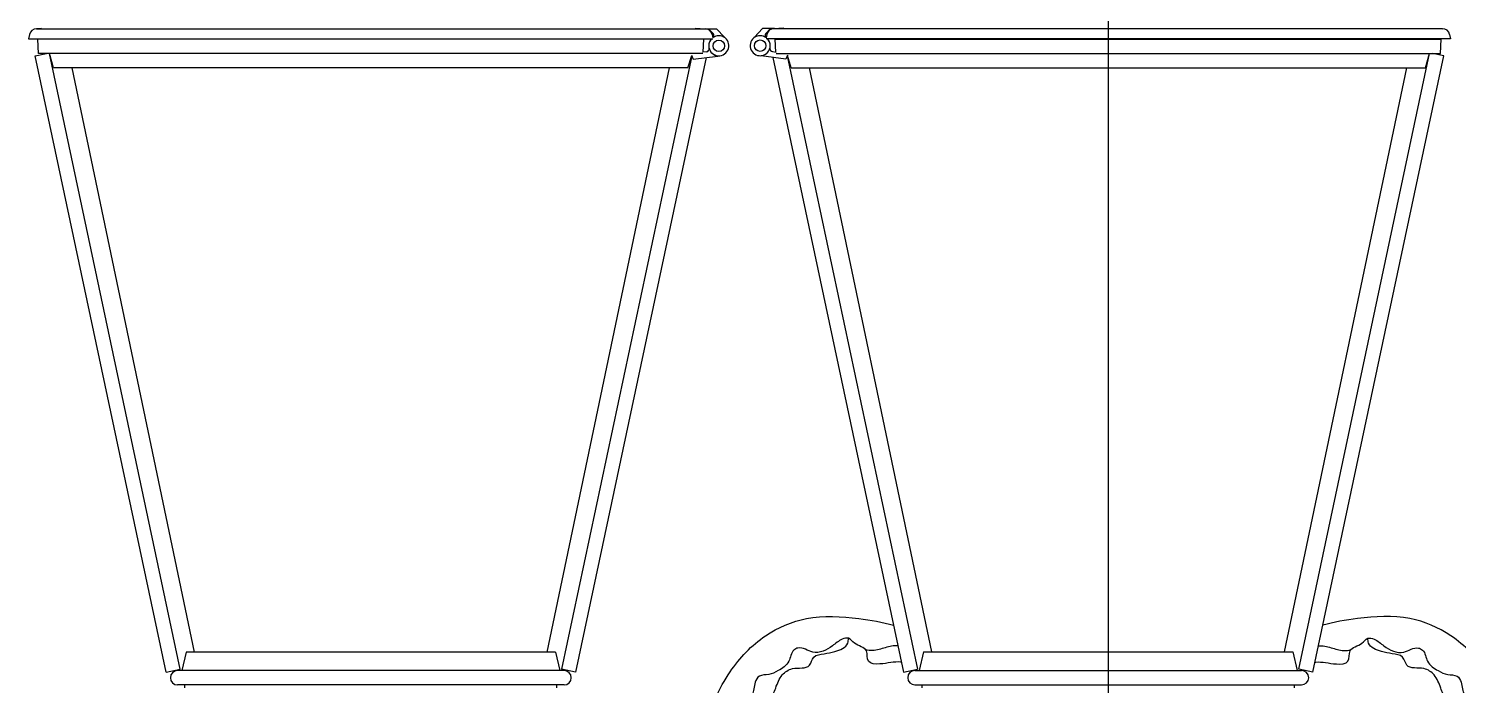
# Model space of a CAD drawing. Header units: millimetres. Extents: x 0 to 13338, y 0 to 11580.
# Drawn here: x 7423 to 8422, y 4152 to 4610 of the extents above; entities that cross this region are included whole.
import ezdxf

# ---------------------------------------------------------------- set-up
doc = ezdxf.new("R2010")
doc.units = ezdxf.units.MM
doc.linetypes.add('CENTER', pattern=[50.8, 31.75, -6.35, 6.35, -6.35])
doc.layers.add('axes', color=40, linetype='CENTER')
doc.layers.add('dwgmodels.com', color=250, linetype='Continuous')

# ---------------------------------------------------------------- blocks, each defined once
blk = doc.blocks.new('Public Light 9_side_dwgmodels.com')
at = {"color": 0}
for p, q in [((-753.41, 3895.31), (-754.01, 3892.33)), ((-745.09, 3899.49), (-748.51, 3899.33)), ((-748.51, 3899.33), (-281.51, 3899.33)), ((-748.51, 3899.33), (-281.51, 3899.33)), ((-288.43, 3899.65), (-281.51, 3899.33)), ((-282.03, 3899.36), (-273.57, 3899.36)), ((-279.07, 3899.36), (-275.95, 3896.05)), ((-279.07, 3899.36), (-275.95, 3896.05)), ((-276.6, 3895.31), (-276.15, 3893.05)), ((-268.01, 3893.46), (-273.57, 3899.36)), ((-268.01, 3893.46), (-273.57, 3899.36)), ((-247.03, 3893.52), (-241.47, 3899.41)), ((-247.03, 3893.52), (-241.47, 3899.41)), ((-233.01, 3899.41), (-241.47, 3899.41)), ((-235.97, 3899.41), (-239.09, 3896.11)), ((-235.97, 3899.41), (-239.09, 3896.11)), ((-238.44, 3895.37), (-238.89, 3893.11)), ((-226.61, 3899.71), (-233.53, 3899.39)), ((233.47, 3899.39), (-233.53, 3899.39)), ((233.47, 3899.39), (-233.53, 3899.39)), ((230.05, 3899.55), (233.47, 3899.39)), ((238.37, 3895.37), (238.97, 3892.39)), ((-754.01, 3892.33), (-276.13, 3892.33)), ((-754.01, 3892.33), (-276.13, 3892.33)), ((-282.51, 3892.06), (-747.51, 3892.06)), ((-282.51, 3892.06), (-747.51, 3892.06)), ((-747.01, 3882.06), (-747.51, 3892.06)), ((-737.01, 3892.06), (-737.01, 3892.33)), ((-731.01, 3892.06), (-731.01, 3892.33)), ((-282.96, 3882.98), (-282.51, 3892.06)), ((-278.68, 3885.49), (-278.72, 3885.49)), ((-278.68, 3885.49), (-278.72, 3885.49)), ((-275.96, 3893.24), (-275.94, 3893.21)), ((-275.96, 3893.24), (-275.94, 3893.21)), ((-268.22, 3893.36), (-268.01, 3893.46)), ((-268.22, 3893.36), (-268.01, 3893.46)), ((-246.82, 3893.42), (-247.03, 3893.52)), ((-246.82, 3893.42), (-247.03, 3893.52)), ((-239.08, 3893.29), (-239.11, 3893.26)), ((-239.08, 3893.29), (-239.11, 3893.26)), ((238.97, 3892.39), (-238.92, 3892.39)), ((238.97, 3892.39), (-238.92, 3892.39)), ((-236.36, 3885.55), (-236.32, 3885.54)), ((-236.36, 3885.55), (-236.32, 3885.54)), ((-232.53, 3892.11), (232.47, 3892.11)), ((-232.53, 3892.11), (232.47, 3892.11)), ((-232.08, 3883.03), (-232.53, 3892.11)), ((215.97, 3892.11), (215.97, 3892.39)), ((221.97, 3892.11), (221.97, 3892.39)), ((231.97, 3882.11), (232.47, 3892.11)), ((-749.38, 3880.4), (-741.6, 3882.06)), ((-749.38, 3880.4), (-741.6, 3882.06)), ((-657.9, 3450.02), (-749.38, 3880.4)), ((-283.13, 3882.06), (-747.01, 3882.06)), ((-283.13, 3882.06), (-747.01, 3882.06)), ((-736.51, 3872.06), (-739.51, 3882.06)), ((-648.12, 3452.1), (-739.51, 3882.06)), ((-290.85, 3880.47), (-381.9, 3452.1)), ((-280.89, 3879.21), (-372.12, 3450.02)), ((-293.51, 3872.06), (-290.93, 3880.67)), ((-291, 3880.85), (-289.89, 3878.03)), ((-291, 3880.85), (-289.89, 3878.03)), ((-289.96, 3882.06), (-290.66, 3881.97)), ((-289.96, 3882.06), (-290.66, 3881.97)), ((-290.53, 3881.98), (-290.51, 3882.06)), ((-290.51, 3882.06), (-290.52, 3881.98)), ((-289.89, 3878.03), (-272.7, 3880.29)), ((-289.89, 3878.03), (-272.7, 3880.29)), ((-280.49, 3883.3), (-283.08, 3882.96)), ((-280.49, 3883.3), (-283.08, 3882.96)), ((-272.7, 3880.29), (-272.8, 3880.5)), ((-272.7, 3880.29), (-272.8, 3880.5)), ((-242.34, 3880.34), (-242.24, 3880.55)), ((-242.34, 3880.34), (-242.24, 3880.55)), ((-225.15, 3878.09), (-242.34, 3880.34)), ((-225.15, 3878.09), (-242.34, 3880.34)), ((-234.55, 3883.36), (-231.96, 3883.02)), ((-234.55, 3883.36), (-231.96, 3883.02)), ((-234.15, 3879.27), (-142.92, 3450.07)), ((-231.91, 3882.11), (231.97, 3882.11)), ((-231.91, 3882.11), (231.97, 3882.11)), ((-224.05, 3880.9), (-225.15, 3878.09)), ((-224.05, 3880.9), (-225.15, 3878.09)), ((-225.08, 3882.11), (-224.38, 3882.02)), ((-225.08, 3882.11), (-224.38, 3882.02)), ((-224.51, 3882.04), (-224.53, 3882.11)), ((-224.53, 3882.11), (-224.52, 3882.04)), ((-224.2, 3880.52), (-133.14, 3452.15)), ((-221.53, 3872.11), (-224.12, 3880.72)), ((133.08, 3452.15), (224.47, 3882.11)), ((142.86, 3450.07), (234.34, 3880.46)), ((221.47, 3872.11), (224.47, 3882.11)), ((234.34, 3880.46), (226.55, 3882.11)), ((234.34, 3880.46), (226.55, 3882.11)), ((-293.51, 3872.06), (-736.51, 3872.06)), ((-293.51, 3872.06), (-736.51, 3872.06)), ((-638.09, 3464.06), (-723.6, 3872.06)), ((-391.92, 3464.06), (-306.41, 3872.06)), ((-221.53, 3872.11), (221.47, 3872.11)), ((-221.53, 3872.11), (221.47, 3872.11)), ((-123.12, 3464.11), (-208.63, 3872.11)), ((123.05, 3464.11), (208.56, 3872.11)), ((-644.01, 3464.06), (-647.01, 3451.06)), ((-386.01, 3464.06), (-644.01, 3464.06)), ((-386.01, 3464.06), (-644.01, 3464.06)), ((-386.01, 3464.06), (-383.01, 3451.06)), ((-129.03, 3464.11), (-132.03, 3451.11)), ((-129.03, 3464.11), (128.97, 3464.11)), ((-129.03, 3464.11), (128.97, 3464.11)), ((128.97, 3464.11), (131.97, 3451.11)), ((-657.9, 3450.02), (-648.12, 3452.1)), ((-657.9, 3450.02), (-648.12, 3452.1)), ((-380.01, 3451.06), (-650.01, 3451.06)), ((-380.01, 3451.06), (-650.01, 3451.06)), ((-372.12, 3450.02), (-381.9, 3452.1)), ((-372.12, 3450.02), (-381.9, 3452.1)), ((-142.92, 3450.07), (-133.14, 3452.15)), ((-142.92, 3450.07), (-133.14, 3452.15)), ((-135.03, 3451.11), (134.97, 3451.11)), ((-135.03, 3451.11), (134.97, 3451.11)), ((142.86, 3450.07), (133.08, 3452.15)), ((142.86, 3450.07), (133.08, 3452.15)), ((-380.01, 3441.06), (-650.01, 3441.06)), ((-380.01, 3441.06), (-650.01, 3441.06)), ((-645.01, 3439.06), (-645.01, 3441.06)), ((-385.01, 3439.06), (-385.01, 3441.06)), ((-135.03, 3441.11), (134.97, 3441.11)), ((-135.03, 3441.11), (134.97, 3441.11)), ((-130.03, 3439.11), (-130.03, 3441.11)), ((129.97, 3439.11), (129.97, 3441.11))]:
    blk.add_line(p, q, dxfattribs=at)
for centre in [(-271.96, 3887.45), (-271.96, 3887.45), (-243.08, 3887.5), (-243.08, 3887.5)]:
    blk.add_circle(centre, 4, dxfattribs=at)
for centre, radius, start, end in [((-748.51, 3894.33), 5, 90, 168.69007), ((-281.51, 3894.33), 5, 11.30993, 90), ((-271.96, 3887.45), 7, 180, 127.8454), ((-271.96, 3887.45), 7, 180, 127.8454), ((-277.49, 3894.65), 2.08, 317.28942, 42.41484), ((-277.49, 3894.65), 2.08, 317.28942, 42.41484), ((-271.96, 3887.45), 7, 57.69026, 124.61656), ((-271.96, 3887.45), 7, 57.69026, 124.61656), ((-243.08, 3887.5), 7, 52.1546, 0), ((-243.08, 3887.5), 7, 52.1546, 0), ((-243.08, 3887.5), 7, 55.38344, 122.30974), ((-243.08, 3887.5), 7, 55.38344, 122.30974), ((-237.55, 3894.7), 2.08, 137.58516, 222.71058), ((-237.55, 3894.7), 2.08, 137.58516, 222.71058), ((-233.53, 3894.39), 5, 90, 168.69007), ((233.47, 3894.39), 5, 11.30993, 90), ((-280.8, 3885.36), 2.08, 278.39402, 3.51943), ((-280.8, 3885.36), 2.08, 278.39402, 3.51943), ((-271.96, 3887.45), 7, 135.73892, 180), ((-271.96, 3887.45), 7, 135.73892, 180), ((-271.96, 3887.45), 7, 196.19229, 263.1186), ((-271.96, 3887.45), 7, 196.19229, 263.1186), ((-243.08, 3887.5), 7, 276.8814, 343.80771), ((-243.08, 3887.5), 7, 276.8814, 343.80771), ((-243.08, 3887.5), 7, 0, 44.26108), ((-243.08, 3887.5), 7, 0, 44.26108), ((-234.25, 3885.41), 2.08, 176.48057, 261.60598), ((-234.25, 3885.41), 2.08, 176.48057, 261.60598), ((-650.01, 3446.06), 5, 90, 270), ((-380.01, 3446.06), 5, 270, 90), ((-135.03, 3446.11), 5, 90, 270), ((134.97, 3446.11), 5, 270, 90)]:
    blk.add_arc(centre, radius, start, end, dxfattribs=at)
for points, knots in [([(-144.39, 3456.98), (-144.59, 3457.01), (-149.36, 3457.56), (-156.35, 3455.3), (-169.32, 3455.73), (-167.1, 3467.26), (-176.76, 3468.26), (-180.68, 3474.54), (-187.42, 3472.86), (-193.63, 3466.81), (-205.41, 3461.04), (-214.22, 3468.37), (-221.61, 3464.76), (-221.95, 3456.29), (-229.7, 3451.3), (-236.66, 3447.76), (-243.79, 3448.42), (-247.62, 3441.98), (-246.96, 3432.37), (-256.8, 3432.33), (-262.73, 3426.44), (-263.28, 3418.32), (-261.19, 3407.36), (-270.04, 3405.2), (-276.32, 3401.74), (-277.75, 3393.46), (-271.94, 3387.28), (-273.77, 3377.36), (-282.37, 3373.99), (-282.34, 3362.65), (-276.4, 3352.48), (-280.59, 3340.15), (-285.99, 3331.92), (-292.27, 3332.33), (-294.64, 3327.51), (-296.28, 3321.96), (-301.12, 3316.43), (-306.24, 3314.45), (-312.23, 3314.73), (-317.12, 3309.5), (-321.35, 3301.8), (-331.71, 3299.97), (-341.34, 3304.44), (-345.01, 3313.34), (-343.59, 3320.71), (-341.13, 3323.34), (-339.72, 3324.85), (-337.97, 3323.28), (-336.89, 3320.82), (-333.01, 3318.65), (-324.57, 3318.77), (-313.3, 3330.94), (-302.03, 3356.22), (-290.2, 3391.78), (-278.18, 3425.83), (-262.31, 3454.75), (-241.95, 3476.53), (-209.26, 3490.33), (-178.13, 3488.42), (-157.8, 3484.95), (-149.89, 3482.86)], [68.745573, 68.745573, 68.745573, 68.745573, 69.371789, 83.935665, 92.143186, 99.416194, 109.400519, 114.722692, 119.115345, 127.461122, 141.90907, 152.592056, 155.834714, 164.433194, 174.288665, 181.460787, 188.098034, 193.225248, 201.87069, 212.161103, 215.665147, 226.247689, 235.818054, 243.114032, 249.717189, 256.783266, 264.512078, 273.632936, 281.761003, 288.564313, 303.932519, 315.445726, 326.343852, 329.633935, 331.777673, 341.199383, 347.635797, 352.793961, 357.227745, 364.916484, 372.273516, 383.128446, 392.281224, 402.375148, 409.691607, 412.895663, 413.756208, 415.097047, 418.433565, 422.456093, 427.285249, 442.860315, 467.107627, 511.989599, 554.396405, 575.348715, 610.675786, 641.634077, 678.291245, 702.752214, 702.752214, 702.752214, 702.752214]), ([(144.33, 3456.98), (144.52, 3457.01), (149.29, 3457.56), (156.28, 3455.3), (169.25, 3455.73), (167.03, 3467.26), (176.69, 3468.26), (180.61, 3474.54), (187.35, 3472.86), (193.56, 3466.81), (205.34, 3461.04), (214.15, 3468.37), (221.54, 3464.76), (221.88, 3456.29), (229.63, 3451.3), (236.59, 3447.76), (243.72, 3448.42), (247.55, 3441.98), (246.89, 3432.37), (256.73, 3432.33), (262.66, 3426.44), (263.22, 3418.32), (261.12, 3407.36), (269.97, 3405.2), (276.26, 3401.74), (277.69, 3393.46), (271.87, 3387.28), (273.7, 3377.36), (282.3, 3373.99), (282.27, 3362.65), (276.33, 3352.48), (280.53, 3340.15), (285.92, 3331.92), (292.2, 3332.33), (294.57, 3327.51), (296.21, 3321.96), (301.05, 3316.43), (306.18, 3314.45), (312.17, 3314.73), (317.05, 3309.5), (321.29, 3301.8), (331.64, 3299.97), (341.27, 3304.44), (344.95, 3313.34), (343.53, 3320.71), (341.06, 3323.34), (339.66, 3324.85), (337.9, 3323.28), (336.82, 3320.82), (332.94, 3318.65), (324.5, 3318.77), (313.23, 3330.94), (301.96, 3356.22), (290.13, 3391.78), (278.11, 3425.83), (262.25, 3454.75), (241.88, 3476.53), (209.2, 3490.33), (178.06, 3488.42), (157.73, 3484.95), (149.83, 3482.86)], [68.745573, 68.745573, 68.745573, 68.745573, 69.371789, 83.935665, 92.143186, 99.416194, 109.400519, 114.722692, 119.115345, 127.461122, 141.90907, 152.592056, 155.834714, 164.433194, 174.288665, 181.460787, 188.098034, 193.225248, 201.87069, 212.161103, 215.665147, 226.247689, 235.818054, 243.114032, 249.717189, 256.783266, 264.512078, 273.632936, 281.761003, 288.564313, 303.932519, 315.445726, 326.343852, 329.633935, 331.777673, 341.199383, 347.635797, 352.793961, 357.227745, 364.916484, 372.273516, 383.128446, 392.281224, 402.375148, 409.691607, 412.895663, 413.756208, 415.097047, 418.433565, 422.456093, 427.285249, 442.860315, 467.107627, 511.989599, 554.396405, 575.348715, 610.675786, 641.634077, 678.291245, 702.752214, 702.752214, 702.752214, 702.752214]), ([(-146.83, 3468.45), (-149.84, 3468.65), (-155.78, 3467.11), (-163.12, 3464.75), (-167.95, 3465.2), (-169.55, 3465.75)], [88.41021, 88.41021, 88.41021, 88.41021, 97.368846, 106.376402, 111.449921, 111.449921, 111.449921, 111.449921]), ([(146.76, 3468.45), (149.77, 3468.65), (155.72, 3467.11), (163.05, 3464.75), (167.88, 3465.2), (169.48, 3465.75)], [88.41021, 88.41021, 88.41021, 88.41021, 97.368846, 106.376402, 111.449921, 111.449921, 111.449921, 111.449921])]:
    blk.add_open_spline(points, degree=3, knots=knots, dxfattribs=at)
for points, start_tangent, end_tangent in [([(-226.02, 3356.56), (-235.21, 3360.51), (-238.51, 3365.87), (-240.65, 3368.27), (-245.29, 3368.9), (-251.09, 3369.97), (-253.68, 3378), (-252.34, 3383.44), (-252.79, 3387.45), (-256.9, 3394.88), (-261.99, 3402.82), (-262.4, 3411.33), (-254.67, 3422.74), (-243.51, 3427.73), (-236.28, 3431.15), (-232.26, 3438.91), (-227.62, 3448.01), (-220.57, 3452.46), (-208.59, 3454.89), (-205.59, 3460.45), (-198.46, 3462.87), (-190.9, 3464.44), (-181.91, 3470.29), (-181.39, 3473.64)], (-0.999573, 0.029212), (0.03767, 0.99929)), ([(225.95, 3356.56), (235.14, 3360.51), (238.44, 3365.87), (240.58, 3368.27), (245.22, 3368.9), (251.03, 3369.97), (253.61, 3378), (252.28, 3383.44), (252.72, 3387.45), (256.84, 3394.88), (261.92, 3402.82), (262.33, 3411.33), (254.6, 3422.74), (243.45, 3427.73), (236.21, 3431.15), (232.2, 3438.91), (227.56, 3448.01), (220.51, 3452.46), (208.52, 3454.89), (205.52, 3460.45), (198.39, 3462.87), (190.83, 3464.44), (181.84, 3470.29), (181.32, 3473.64)], (0.999573, 0.029212), (-0.03767, 0.99929))]:
    blk.add_spline(points, degree=3, dxfattribs=dict(at, start_tangent=start_tangent, end_tangent=end_tangent))
at = {"layer": 'axes', "ltscale": 0.1}
blk.add_line((0, 4989.03), (0, -116.87), dxfattribs=at)

msp = doc.modelspace()

# ---------------------------------------------------------------- linework, layer by layer
at = {"layer": 'dwgmodels.com', "ltscale": 0.1}
msp.add_line((8177.38, 5579.54), (8177.38, 473.65), dxfattribs=at)

# ---------------------------------------------------------------- block references
at = {"layer": 'dwgmodels.com'}
msp.add_blockref('Public Light 9_side_dwgmodels.com', (8177.38, 710.8), dxfattribs=at)

doc.saveas('drawing.dxf')
